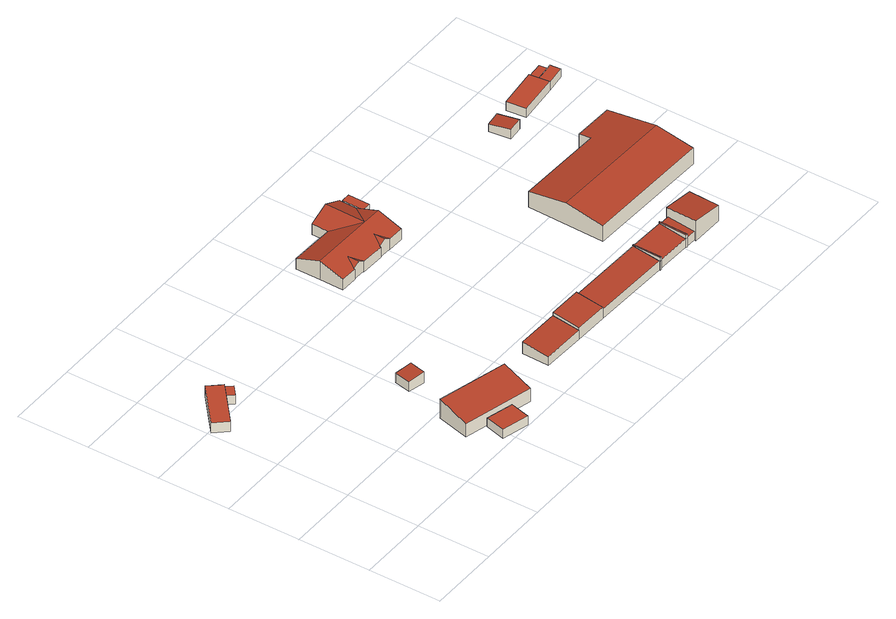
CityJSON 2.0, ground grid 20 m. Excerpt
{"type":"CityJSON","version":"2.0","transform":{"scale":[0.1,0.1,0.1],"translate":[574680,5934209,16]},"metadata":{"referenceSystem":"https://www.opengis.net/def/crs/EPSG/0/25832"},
"CityObjects":{
"building1":{"type":"Building","attributes":{"Grundfläche 2D":"71.392572","Grundhöhe NN":"16.664"},"geometry":[{"type":"Solid","lod":"3","boundaries":[[[[0,1,2,3]],[[4,5,6,7]],[[1,0,8,9]],[[2,1,9,10]],[[6,11,12,3,2,10,13,7]],[[0,3,12,8]],[[4,7,13,14]],[[5,4,14,15]],[[6,5,15,11]],[[15,14,13,10,9,8,12,11]]]],"semantics":{"surfaces":[{"type":"RoofSurface"},{"type":"WallSurface"},{"type":"GroundSurface"}],"values":[[0,0,1,1,1,1,1,1,1,2]]}}]},
"building2":{"type":"Building","attributes":{"Grundfläche 2D":"44.363228","Grundhöhe NN":"16.233"},"geometry":[{"type":"Solid","lod":"3","boundaries":[[[[16,17,18,19]],[[20,21,19,18]],[[21,22,16,19]],[[22,23,17,16]],[[23,20,18,17]],[[23,22,21,20]]]],"semantics":{"surfaces":[{"type":"RoofSurface"},{"type":"WallSurface"},{"type":"GroundSurface"}],"values":[[0,1,1,1,1,2]]}}]},
"building3":{"type":"Building","attributes":{"Grundfläche 2D":"184.955846","Grundhöhe NN":"16.233"},"geometry":[{"type":"Solid","lod":"3","boundaries":[[[[24,25,26,27]],[[28,29,27,26]],[[29,30,24,27]],[[30,31,25,24]],[[31,28,26,25]],[[31,30,29,28]]]],"semantics":{"surfaces":[{"type":"RoofSurface"},{"type":"WallSurface"},{"type":"GroundSurface"}],"values":[[0,1,1,1,1,2]]}}]},
"building4":{"type":"Building","attributes":{"Grundfläche 2D":"21.800570","Grundhöhe NN":"16.032"},"geometry":[{"type":"Solid","lod":"3","boundaries":[[[[32,33,34,35]],[[36,37,35,34]],[[37,38,32,35]],[[38,39,33,32]],[[39,36,34,33]],[[39,38,37,36]]]],"semantics":{"surfaces":[{"type":"RoofSurface"},{"type":"WallSurface"},{"type":"GroundSurface"}],"values":[[0,1,1,1,1,2]]}}]},
"building5":{"type":"Building","attributes":{"Grundfläche 2D":"92.440440","Grundhöhe NN":"16.324"},"geometry":[{"type":"Solid","lod":"3","boundaries":[[[[40,41,42,43]],[[44,45,43,42]],[[45,46,40,43]],[[46,47,41,40]],[[47,44,42,41]],[[47,46,45,44]]]],"semantics":{"surfaces":[{"type":"RoofSurface"},{"type":"WallSurface"},{"type":"GroundSurface"}],"values":[[0,1,1,1,1,2]]}}]},
"building6":{"type":"Building","attributes":{"Grundfläche 2D":"71.791209","Grundhöhe NN":"16.291"},"geometry":[{"type":"Solid","lod":"3","boundaries":[[[[48,49,50,51]],[[52,53,51,50]],[[53,45,48,51]],[[45,44,49,48]],[[44,52,50,49]],[[44,45,53,52]]]],"semantics":{"surfaces":[{"type":"RoofSurface"},{"type":"WallSurface"},{"type":"GroundSurface"}],"values":[[0,1,1,1,1,2]]}}]},
"building7":{"type":"Building","attributes":{"Grundfläche 2D":"362.316950","Grundhöhe NN":"16.393"},"geometry":[{"type":"Solid","lod":"3","boundaries":[[[[54,55,56,57]],[[58,59,60]],[[58,60,61]],[[62,63,64,65,66,67,68,54,57,69,70,59,58,61,71]],[[64,63,72]],[[64,72,65]],[[54,68,73]],[[74,54,73,75]],[[55,54,74,76]],[[57,56,77,78]],[[69,57,78,79]],[[70,69,79,80]],[[59,70,80,81]],[[61,60,59,81,82]],[[71,61,82,83]],[[62,71,83,84]],[[63,62,84,85]],[[65,72,63,85,86]],[[66,65,86,87]],[[67,66,87,88]],[[75,73,68,67,88,89]],[[76,74,75,89,90]],[[55,76,90,91]],[[56,55,91,77]],[[85,84,83,82,81,80,79,78,77,91,90,89,88,87,86]]]],"semantics":{"surfaces":[{"type":"RoofSurface"},{"type":"WallSurface"},{"type":"GroundSurface"}],"values":[[0,0,0,0,0,0,0,0,0,1,1,1,1,1,1,1,1,1,1,1,1,1,1,1,2]]}}]},
"building8":{"type":"Building","attributes":{"Grundfläche 2D":"169.842761","Grundhöhe NN":"16.314"},"geometry":[{"type":"Solid","lod":"3","boundaries":[[[[92,93,94,95]],[[96,53,95,94]],[[53,52,92,95]],[[52,97,93,92]],[[97,96,94,93]],[[97,52,53,96]]]],"semantics":{"surfaces":[{"type":"RoofSurface"},{"type":"WallSurface"},{"type":"GroundSurface"}],"values":[[0,1,1,1,1,2]]}}]},
"building9":{"type":"Building","attributes":{"Grundfläche 2D":"15.431675","Grundhöhe NN":"16.393"},"geometry":[{"type":"Solid","lod":"3","boundaries":[[[[98,99,100,101]],[[102,103,101,100]],[[103,104,98,101]],[[104,105,99,98]],[[105,102,100,99]],[[105,104,103,102]]]],"semantics":{"surfaces":[{"type":"RoofSurface"},{"type":"WallSurface"},{"type":"GroundSurface"}],"values":[[0,1,1,1,1,2]]}}]},
"building10":{"type":"Building","attributes":{"Grundfläche 2D":"79.017278","Grundhöhe NN":"16.351"},"children":["building10-1"],"geometry":[{"type":"Solid","lod":"3","boundaries":[[[[106,107,94,93,108,109,110,111,112,113]],[[114,108,93,94,107,115,116]],[[109,108,114,117]],[[111,110,118,119]],[[110,109,117,118]],[[112,111,119,120]],[[113,112,120,121]],[[106,113,121,122]],[[107,106,122,115]],[[116,115,122,121,120,119,118,117,114]]]],"semantics":{"surfaces":[{"type":"RoofSurface"},{"type":"WallSurface"},{"type":"GroundSurface"}],"values":[[0,1,1,1,1,1,1,1,1,2]]}}]},
"building10-1":{"type":"BuildingInstallation","parents":["building10"],"geometry":[{"type":"MultiSurface","lod":"3","boundaries":[[[123,124,125,126,127]],[[109,110,113,106,125,124]],[[106,107,126,125]],[[94,93,108,123,127,126,107]],[[108,109,124,123]]],"semantics":{"surfaces":[{"type":"RoofSurface"},{"type":"WallSurface"}],"values":[0,1,1,1,1]}}]},
"building11":{"type":"Building","attributes":{"Grundfläche 2D":"103.321870","Grundhöhe NN":"16.353"},"children":["building11-1"],"geometry":[{"type":"Solid","lod":"3","boundaries":[[[[128,129,111,130,131,132,133,134,135,136]],[[137,138,139,140]],[[135,134,141,142]],[[136,135,142,143]],[[128,136,143,144]],[[119,145,130,111,129,128,144,120]],[[131,130,145,146]],[[132,131,146,147]],[[133,132,147,148]],[[134,133,148,149,138,137,150,141]],[[139,138,149,151]],[[140,139,151,152]],[[137,140,152,150]],[[152,151,149,148,147,146,145,119,120,144,143,142,141,150]]]],"semantics":{"surfaces":[{"type":"RoofSurface"},{"type":"WallSurface"},{"type":"GroundSurface"}],"values":[[0,0,1,1,1,1,1,1,1,1,1,1,1,2]]}}]},
"building11-1":{"type":"BuildingInstallation","parents":["building11"],"geometry":[{"type":"MultiSurface","lod":"3","boundaries":[[[153,154,155,156,157,158,159,160]],[[136,128,157,156]],[[128,129,111,130,160,159,158,157]],[[130,131,153,160]],[[154,153,131,132,135,136,156,155]]],"semantics":{"surfaces":[{"type":"RoofSurface"},{"type":"WallSurface"}],"values":[0,1,1,1,1]}}]},
"building12":{"type":"Building","attributes":{"Grundfläche 2D":"812.557935","Grundhöhe NN":"16.370"},"geometry":[{"type":"Solid","lod":"3","boundaries":[[[[161,162,163,164]],[[163,162,165,166,167,168]],[[165,162,161,169,170]],[[166,165,170,171]],[[167,166,171,172]],[[168,167,172,173]],[[164,163,168,173,174]],[[161,164,174,169]],[[169,174,173,172,171,170]]]],"semantics":{"surfaces":[{"type":"RoofSurface"},{"type":"WallSurface"},{"type":"GroundSurface"}],"values":[[0,0,1,1,1,1,1,1,2]]}}]},
"building13":{"type":"Building","attributes":{"Grundfläche 2D":"25.116485","Grundhöhe NN":"16.493"},"geometry":[{"type":"Solid","lod":"3","boundaries":[[[[175,176,177,178]],[[179,180,178,177]],[[180,181,175,178]],[[181,182,176,175]],[[182,179,177,176]],[[182,181,180,179]]]],"semantics":{"surfaces":[{"type":"RoofSurface"},{"type":"WallSurface"},{"type":"GroundSurface"}],"values":[[0,1,1,1,1,2]]}}]},
"building14":{"type":"Building","attributes":{"Grundfläche 2D":"62.382243","Grundhöhe NN":"16.576"},"geometry":[{"type":"Solid","lod":"3","boundaries":[[[[183,184,185,186]],[[184,183,187,188]],[[185,184,188,189]],[[186,185,189,190]],[[183,186,190,187]],[[188,187,190,189]]]],"semantics":{"surfaces":[{"type":"RoofSurface"},{"type":"WallSurface"},{"type":"GroundSurface"}],"values":[[0,1,1,1,1,2]]}}]},
"building15":{"type":"Building","attributes":{"Grundfläche 2D":"11.404529","Grundhöhe NN":"16.505"},"geometry":[{"type":"Solid","lod":"3","boundaries":[[[[191,192,193,194]],[[195,196,194,193]],[[196,197,191,194]],[[197,198,192,191]],[[198,195,193,192]],[[198,197,196,195]]]],"semantics":{"surfaces":[{"type":"RoofSurface"},{"type":"WallSurface"},{"type":"GroundSurface"}],"values":[[0,1,1,1,1,2]]}}]},
"building16":{"type":"Building","attributes":{"Grundfläche 2D":"16.921940","Grundhöhe NN":"16.468"},"geometry":[{"type":"Solid","lod":"3","boundaries":[[[[199,200,201,202]],[[200,199,195,203]],[[201,200,203,204]],[[202,201,204,205]],[[199,202,205,195]],[[203,195,205,204]]]],"semantics":{"surfaces":[{"type":"RoofSurface"},{"type":"WallSurface"},{"type":"GroundSurface"}],"values":[[0,1,1,1,1,2]]}}]}
},
"vertices":[
[106,681,37],[1,591,37],[31,556,37],[136,646,37],[122,605,34],[148,627,34],[134,644,34],[108,622,34],[106,681,7],[1,591,7],[31,556,7],[134,644,7],[136,646,7],[108,622,7],[122,605,7],[148,627,7],
[379,22,28],[454,2,28],[468,57,28],[393,77,28],[468,57,2],[393,77,2],[379,22,2],[454,2,2],
[334,96,41],[528,46,41],[551,136,59],[357,185,59],[551,136,2],[357,185,2],[334,96,2],[528,46,2],
[398,302,29],[444,291,34],[454,336,34],[408,347,29],[454,336,0],[408,347,0],[398,302,0],[444,291,0],
[662,163,38],[660,87,30],[781,84,30],[783,160,38],[781,84,3],[783,160,3],[662,163,3],[660,87,3],
[783,160,47],[781,84,37],[876,82,37],[877,158,47],[876,82,3],[877,158,3],
[796,704,59],[743,772,35],[618,776,35],[618,708,59],[681,672,47],[663,642,36],[681,641,47],[699,641,36],[765,637,35],[765,639,36],[784,670,47],[802,638,36],[802,637,35],[848,635,35],[850,702,59],[616,641,35],[663,640,35],[699,639,35],[784,638,47],[852,768,35],[799,818,59],[853,816,35],[744,819,35],[618,776,4],[618,708,4],[616,641,4],[663,640,4],[663,642,4],[699,641,4],[699,639,4],[765,637,4],[765,639,4],[802,638,4],[802,637,4],[848,635,4],[853,816,4],[744,819,4],[743,772,4],
[876,82,30],[1099,76,30],[1101,152,39],[877,158,38],[1101,152,3],[1099,76,3],
[857,750,34],[882,750,34],[883,811,34],[858,811,34],[883,811,4],[858,811,4],[857,750,4],[882,750,4],
[1105,153,39],[1101,154,39],[1099,73,30],[1103,73,30],[1103,76,30],[1202,73,30],[1205,149,39],[1105,152,39],[1099,73,4],[1101,154,4],[1099,76,4],[1103,73,4],[1103,76,4],[1202,73,4],[1205,149,4],[1105,152,4],[1105,153,4],
[1099,73,41],[1103,73,41],[1105,153,41],[1101,154,41],[1099,76,41],
[1205,151,39],[1205,149,38],[1202,71,30],[1207,70,30],[1207,72,30],[1236,71,30],[1238,147,38],[1209,148,38],[1209,151,39],[1238,152,64],[1236,67,64],[1327,65,51],[1330,150,51],[1238,147,4],[1209,148,4],[1209,151,4],[1205,151,4],[1202,71,4],[1207,70,4],[1207,72,4],[1236,71,4],[1236,67,4],[1238,152,4],[1327,65,4],[1330,150,4],
[1207,70,41],[1207,72,41],[1209,148,42],[1209,151,42],[1205,151,42],[1205,149,42],[1202,73,41],[1202,71,41],
[1468,234,51],[1471,342,68],[1113,351,68],[1110,244,51],[1475,485,45],[1364,488,45],[1363,453,51],[1116,460,51],[1468,234,4],[1475,485,4],[1364,488,4],[1363,453,4],[1116,460,4],[1110,244,4],
[1292,696,28],[1299,637,33],[1341,641,33],[1334,701,28],[1341,641,5],[1334,701,5],[1292,696,5],[1299,637,5],
[1498,664,33],[1491,719,33],[1379,706,33],[1385,652,33],[1498,664,6],[1491,719,6],[1379,706,6],[1385,652,6],
[1539,723,27],[1492,718,29],[1494,694,29],[1541,699,27],[1494,694,5],[1541,699,5],[1539,723,5],[1492,718,5],
[1494,694,30],[1498,664,30],[1554,671,30],[1551,700,30],[1498,664,5],[1554,671,5],[1551,700,5]
]}
